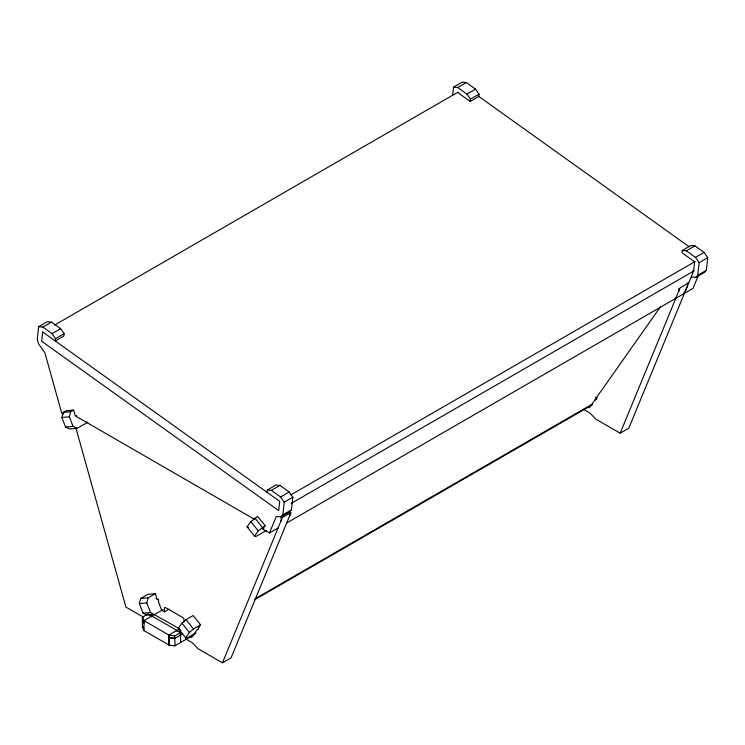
<?xml version="1.0" encoding="UTF-8"?>
<svg xmlns="http://www.w3.org/2000/svg" width="745" height="745" viewBox="0 0 745 745"><rect width="100%" height="100%" fill="white"/><g stroke="black" fill="none" stroke-linecap="round" stroke-linejoin="round"><path stroke-width="1.12" d="M38.628 326.72L42.847 327.092L52.02 333.639L55.53 338.668L55.279 340.977L63.884 336.004L64.135 333.704L60.624 328.666L51.461 322.119L47.242 321.747L38.628 326.72L37.25 339.347L38.433 343.566L44.877 352.804L61.695 412.991L63.614 414.099M267.092 492.333L267.343 490.024L275.957 485.06L279.98 485.414L289.144 491.961L292.822 497.232L291.444 509.859L289.582 511.908L280.967 516.881L276.283 516.462L269.476 532.954L262.78 529.08M280.967 516.881L282.839 514.832L284.217 502.204L280.539 496.934L271.366 490.378L267.343 490.024M452.671 95.202L453.556 87.165L462.161 82.192L466.379 82.565L475.543 89.111L479.063 94.149L478.811 96.45L470.197 101.422L457.588 92.408M470.197 101.422L470.449 99.113L466.938 94.084L457.775 87.538L453.556 87.165M691.202 276.907L695.895 277.326L704.5 272.353L706.372 270.305L707.75 257.677L704.072 252.406L694.899 245.859L690.876 245.505L682.271 250.469L682.02 252.779L694.629 261.784L693.614 271.068L684.404 293.4L683.714 292.692M695.895 277.326L697.758 275.278L699.145 262.65L695.457 257.379L686.294 250.823L682.271 250.469M87.77 422.21L77.145 428.338L69.685 429.008L65.588 427.062L61.863 417.47L63.232 412.367L66.035 410.746L73.494 410.085L74.602 412.944A2.086 1.648 84.9 0 0 76.67 415.691M77.145 428.338L73.047 426.401L69.322 416.8L70.691 411.696L73.494 410.085M147.165 615.109L143.068 613.163L139.343 603.571L140.712 598.468L147.817 594.37L155.267 593.7L156.375 596.559A2.086 1.648 84.9 0 0 158.434 599.315M178.856 631.751L180.867 630.596L179.573 628.845L150.518 612.502L146.793 602.901L148.162 597.807L155.267 593.7M185.542 638.819L192.443 642.805L197.965 648.653L222.476 662.808L283.64 514.516M583.242 409.21L590.142 413.196L595.665 419.044L620.175 433.199L680.129 287.859L688.734 282.886M698.54 275.035L693.008 288.427L286.695 523.009M266.514 530.375L255.889 536.512L254.52 536.139L247.07 526.864L250.795 521.575L257.696 516.434L265.146 525.709L262.92 528.689L263.926 528.41M199.045 627.718L198.347 627.793L200.582 624.832L193.132 615.556L186.026 619.663L181.929 623.183L178.204 628.482L185.654 637.757L187.023 638.12L196.028 632.896M254.52 536.139L258.245 530.85L265.146 525.709M185.654 637.757L189.379 632.458L193.476 628.938L200.582 624.832M197.257 629.572L191.996 637.012A1.825 1.052 60 0 1 190.878 637.115M595.693 397.197A2.356 1.36 60 0 1 594.929 399.953L589.695 407.403A1.825 1.052 60 0 1 588.578 407.506M660.629 306.54L596.056 398.203L597.164 397.867M42.847 327.092L51.461 322.119M457.775 87.538L466.379 82.565M54.739 324.997L458.147 92.082M52.02 333.639L60.624 328.666M466.938 94.084L475.543 89.111M55.53 338.668L64.135 333.704M470.449 99.113L479.063 94.149M271.366 490.378L279.98 485.414M686.294 250.823L694.899 245.859M280.539 496.934L289.144 491.961M695.457 257.379L704.072 252.406M290.774 494.95L695.187 261.467M284.217 502.204L292.822 497.232M699.145 262.65L707.75 257.677M291.202 503.406L694.172 270.752M282.839 514.832L291.444 509.859M697.758 275.278L706.372 270.305M282.42 517.468L291.034 512.504L231.08 657.835L222.476 662.808M269.476 532.954L278.09 527.982M193.821 634.88L174.665 645.934L168.985 645.058L144.064 630.661L142.425 627.132L142.425 617.195L148.171 613.871L180.569 632.579L180.569 642.525M149.177 615.78L152.194 614.038M144.064 630.661L143.999 620.585L162.959 609.643M156.077 598.757A2.356 1.36 60 0 1 157.968 599.865A2.356 1.36 60 0 1 158.62 602.286L161.749 610.351L164.412 611.887L169.19 609.131M142.425 627.132L143.496 626.508M144.064 620.725L168.845 635.029L178.837 629.255M168.845 644.965L168.845 635.029L174.665 635.997L180.569 632.579M168.985 645.058L168.985 637.599L174.665 638.474L182.59 633.911M594.929 399.953L596.847 398.845M255.097 598.822L592.443 404.051M175.038 645.719L174.665 635.997M254.296 599.958L591.986 405.001M620.175 433.199L628.78 428.226L687.263 286.462A6.09 3.511 60 0 0 687.253 282.877M63.232 412.367L70.691 411.696M61.863 417.47L69.322 416.8M65.588 427.062L73.047 426.401M140.712 598.468L148.162 597.807M139.343 603.571L146.793 602.901M143.068 613.163L150.518 612.502M148.227 615.016L154.615 614.439M168.845 635.187L168.873 637.524L174.665 638.474M247.07 526.864L248.439 527.236M75.85 416.194L254.324 519.228M179.871 634.665L180.569 635.066M143.571 617.251L125.924 607.063L75.897 427.993M478.476 96.217L689.069 246.697M692.859 270.305L693.614 271.078M675.11 297.665L675.789 298.363M254.892 518.045L262.342 527.32M250.795 521.575L258.245 530.85M186.026 619.663L193.476 628.938M181.929 623.183L189.379 632.458M142.425 617.195L143.999 620.585M142.425 619.682L143.999 623.071M176.826 630.419L176.835 631.36M168.845 635.029L168.864 637.524M183.996 622.038L183.996 619.719A1.825 1.052 60 0 0 182.702 617.484L165.697 607.669A1.825 1.052 60 0 0 164.412 608.414L164.412 611.887M151.896 616.031L151.896 616.962M197.947 626.722A2.356 1.36 60 0 1 198.412 628.864A2.356 1.36 60 0 1 197.229 629.562M678.788 288.417A6.09 3.511 60 0 1 678.648 291.435M289.693 513.063A6.09 3.511 60 0 1 289.563 516.071M281.089 518.026A6.09 3.511 60 0 1 280.949 521.044M87.565 422.564A2.347 1.36 60 0 1 86.616 422.033M42.67 331.963L41.645 341.247L278.686 510.623L279.701 501.338L42.67 331.963"/></g></svg>
